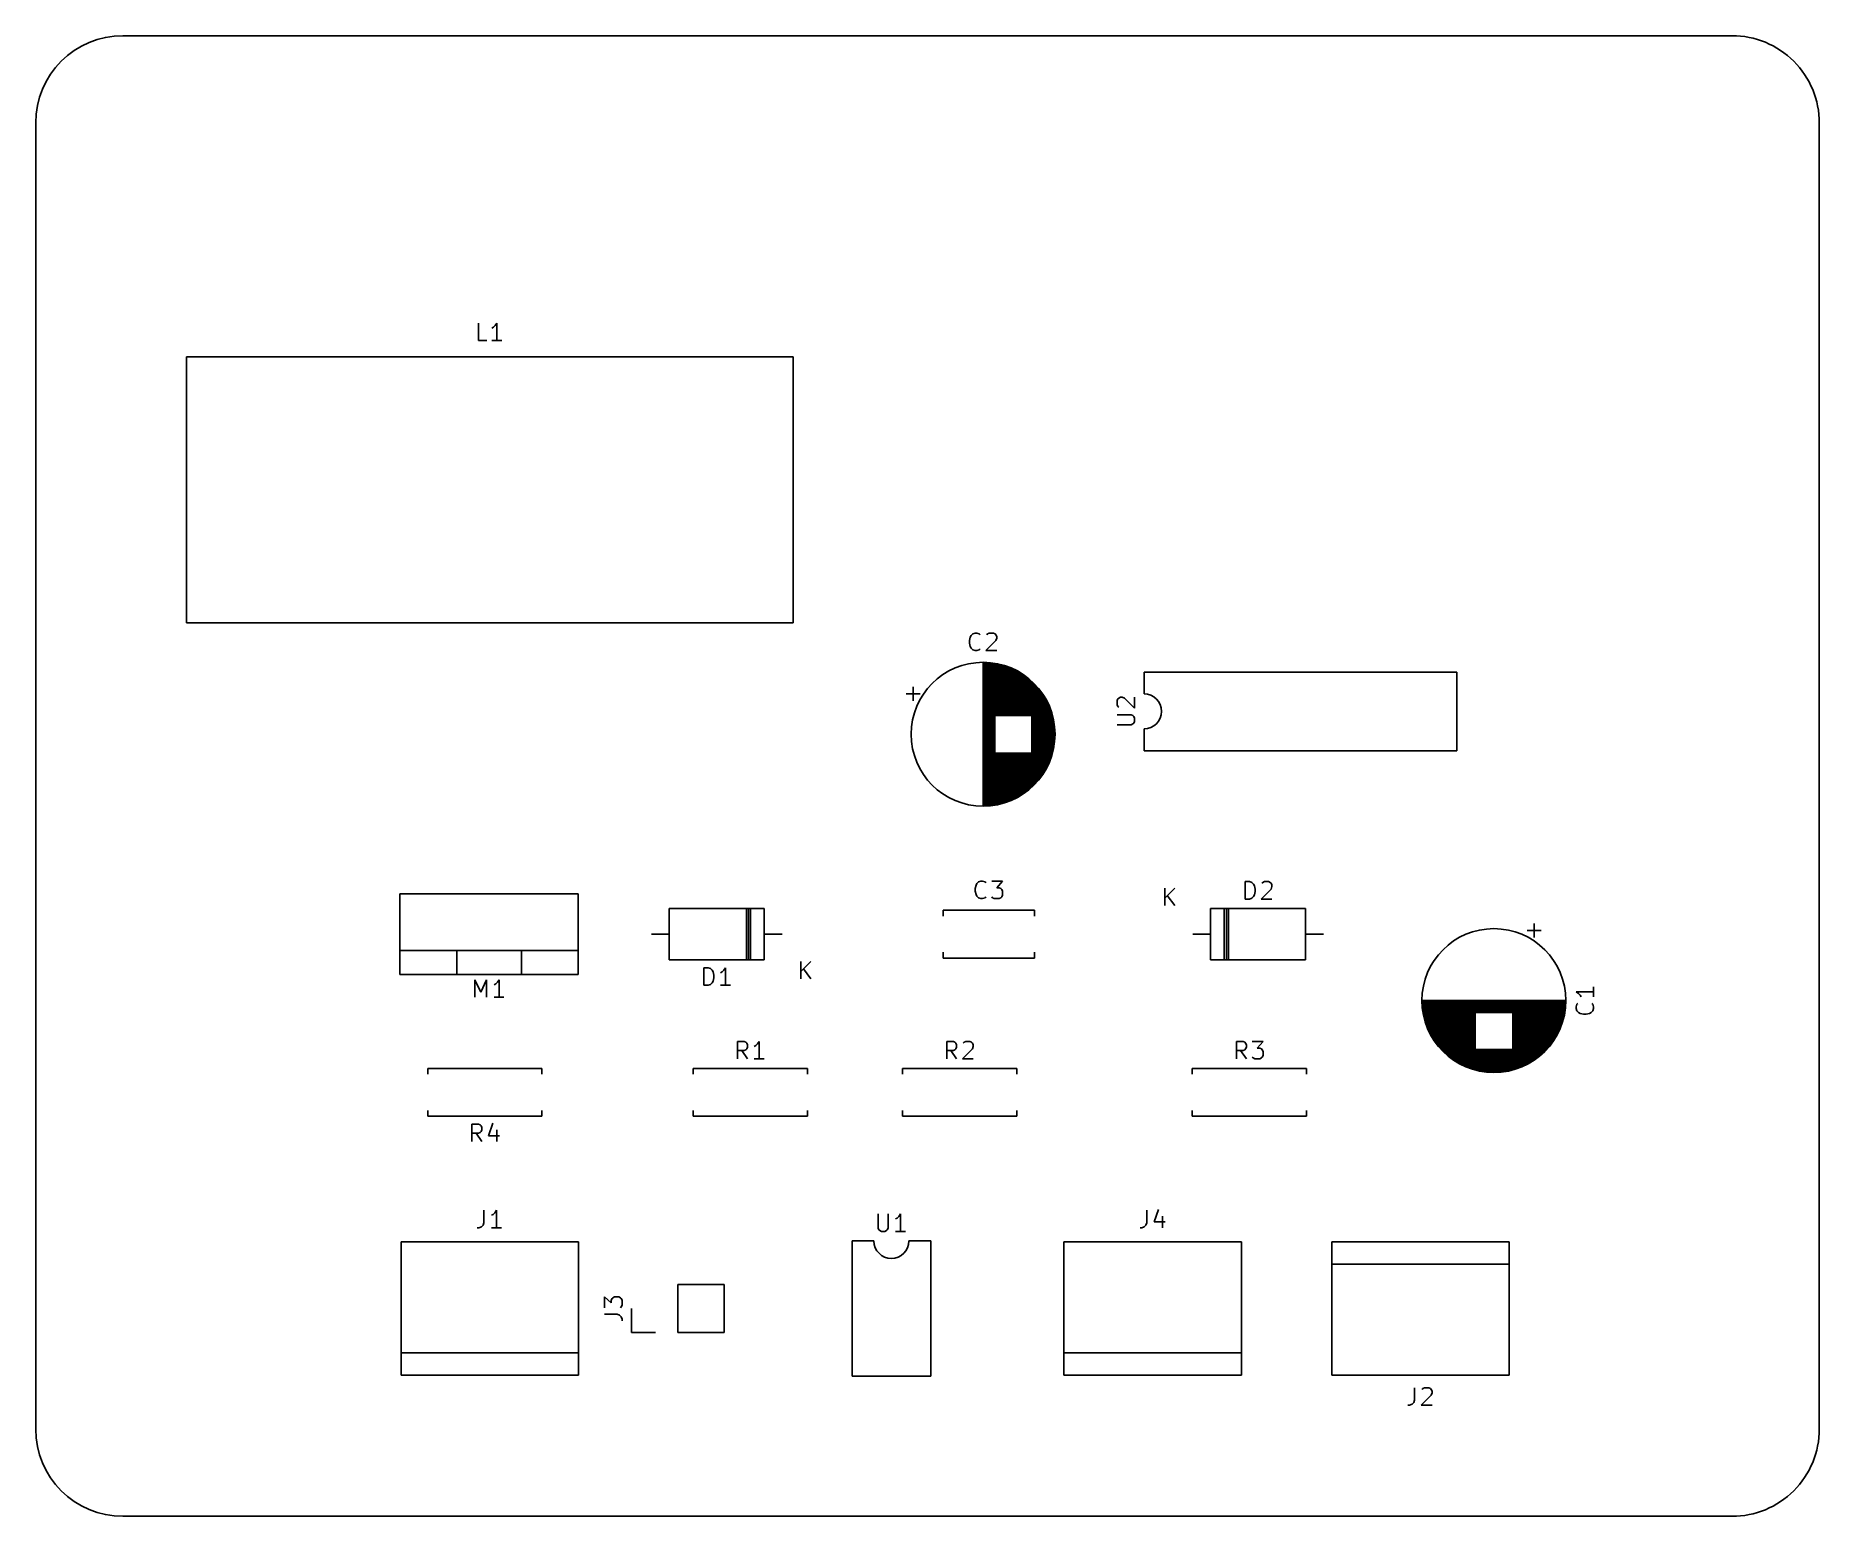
# Model space of a CAD drawing. Extents: x 31 to 134, y -134 to -49.
import ezdxf

# ---------------------------------------------------------------- set-up
doc = ezdxf.new("R2010")
doc.units = 0
doc.layers.add('LYELLOW', color=51, linetype='CONTINUOUS')
doc.layers.add('WHITE', color=7, linetype='CONTINUOUS')

msp = doc.modelspace()

# ---------------------------------------------------------------- linework, layer by layer
at = {"layer": 'LYELLOW', "linetype": 'CONTINUOUS'}
for p, q in [((56.857143, -66.954819), (56.857143, -65.954819)), ((57.714286, -66.192914), (57.619048, -66.240533)), ((57.809524, -66.097676), (57.714286, -66.192914)), ((57.904762, -65.954819), (57.809524, -66.097676)), ((57.904762, -66.954819), (57.904762, -65.954819)), ((57.333333, -66.954819), (56.857143, -66.954819)), ((58.190476, -66.954819), (57.619048, -66.954819)), ((40.13, -67.88), (74.87, -67.88)), ((40.13, -83.12), (40.13, -67.88)), ((74.87, -67.88), (74.87, -83.12)), ((74.87, -83.12), (40.13, -83.12)), ((85.154762, -83.752438), (85.297619, -83.704819)), ((85.297619, -83.704819), (85.392857, -83.704819)), ((85.392857, -83.704819), (85.535714, -83.752438)), ((86.011905, -83.752438), (86.107143, -83.704819)), ((86.107143, -83.704819), (86.345238, -83.704819)), ((86.345238, -83.704819), (86.440476, -83.752438)), ((84.964286, -84.13339), (85.011905, -83.942914)), ((84.964286, -84.276247), (84.964286, -84.13339)), ((85.011905, -84.466723), (84.964286, -84.276247)), ((85.011905, -83.942914), (85.059524, -83.847676)), ((85.059524, -84.561961), (85.011905, -84.466723)), ((85.059524, -83.847676), (85.154762, -83.752438)), ((85.154762, -84.6572), (85.059524, -84.561961)), ((85.297619, -84.704819), (85.154762, -84.6572)), ((85.392857, -84.704819), (85.297619, -84.704819)), ((85.535714, -84.6572), (85.392857, -84.704819)), ((85.535714, -83.752438), (85.583333, -83.800057)), ((85.583333, -84.60958), (85.535714, -84.6572)), ((86.488095, -84.13339), (85.916667, -84.704819)), ((85.916667, -84.704819), (86.535714, -84.704819)), ((85.964286, -83.800057), (86.011905, -83.752438)), ((86.440476, -83.752438), (86.488095, -83.800057)), ((86.488095, -83.800057), (86.535714, -83.895295)), ((86.535714, -83.990533), (86.488095, -84.13339)), ((86.535714, -83.895295), (86.535714, -83.990533)), ((85.75, -85.42), (85.75, -93.58)), ((85.79, -85.42), (85.79, -93.58)), ((85.83, -85.421), (85.83, -93.579)), ((85.87, -85.422), (85.87, -93.578)), ((85.91, -85.423), (85.91, -93.577)), ((85.95, -85.425), (85.95, -93.575)), ((85.99, -85.427), (85.99, -93.573)), ((86.03, -85.43), (86.03, -93.57)), ((86.07, -85.432), (86.07, -93.568)), ((86.11, -85.436), (86.11, -93.564)), ((86.15, -85.439), (86.15, -93.561)), ((86.19, -85.444), (86.19, -93.556)), ((86.23, -85.448), (86.23, -93.552)), ((86.27, -85.453), (86.27, -93.547)), ((86.31, -85.458), (86.31, -93.542)), ((86.35, -85.464), (86.35, -93.536)), ((86.39, -85.47), (86.39, -93.53)), ((86.43, -85.477), (86.43, -93.523)), ((86.47, -85.483), (86.47, -88.46)), ((86.51, -85.491), (86.51, -88.46)), ((86.55, -85.498), (86.55, -88.46)), ((86.59, -85.507), (86.59, -88.46)), ((86.63, -85.515), (86.63, -88.46)), ((86.67, -85.524), (86.67, -88.46)), ((86.71, -85.533), (86.71, -88.46)), ((86.75, -85.543), (86.75, -88.46)), ((86.79, -85.553), (86.79, -88.46)), ((86.83, -85.564), (86.83, -88.46)), ((86.87, -85.575), (86.87, -88.46)), ((86.91, -85.587), (86.91, -88.46)), ((86.95, -85.599), (86.95, -88.46)), ((86.99, -85.611), (86.99, -88.46)), ((87.03, -85.624), (87.03, -88.46)), ((87.07, -85.637), (87.07, -88.46)), ((87.11, -85.651), (87.11, -88.46)), ((87.15, -85.665), (87.15, -88.46)), ((87.19, -85.68), (87.19, -88.46)), ((87.23, -85.695), (87.23, -88.46)), ((87.27, -85.711), (87.27, -88.46)), ((87.31, -85.727), (87.31, -88.46)), ((87.35, -85.743), (87.35, -88.46)), ((87.39, -85.76), (87.39, -88.46)), ((87.43, -85.778), (87.43, -88.46)), ((81.740302, -86.785), (81.740302, -87.585)), ((87.47, -85.796), (87.47, -88.46)), ((87.51, -85.815), (87.51, -88.46)), ((87.55, -85.834), (87.55, -88.46)), ((87.59, -85.854), (87.59, -88.46)), ((87.63, -85.874), (87.63, -88.46)), ((87.67, -85.895), (87.67, -88.46)), ((87.71, -85.916), (87.71, -88.46)), ((87.75, -85.938), (87.75, -88.46)), ((87.79, -85.961), (87.79, -88.46)), ((87.83, -85.984), (87.83, -88.46)), ((87.87, -86.007), (87.87, -88.46)), ((87.91, -86.032), (87.91, -88.46)), ((87.95, -86.057), (87.95, -88.46)), ((87.99, -86.082), (87.99, -88.46)), ((88.03, -86.108), (88.03, -88.46)), ((88.07, -86.135), (88.07, -88.46)), ((88.11, -86.163), (88.11, -88.46)), ((88.15, -86.191), (88.15, -88.46)), ((88.19, -86.22), (88.19, -88.46)), ((88.23, -86.25), (88.23, -88.46)), ((88.27, -86.281), (88.27, -88.46)), ((88.31, -86.312), (88.31, -88.46)), ((88.35, -86.344), (88.35, -88.46)), ((88.39, -86.377), (88.39, -88.46)), ((88.43, -86.411), (88.43, -88.46)), ((88.47, -86.445), (88.47, -88.46)), ((88.51, -86.481), (88.51, -88.46)), ((88.55, -86.518), (88.55, -92.482)), ((88.59, -86.555), (88.59, -92.445)), ((88.63, -86.594), (88.63, -92.406)), ((88.67, -86.633), (88.67, -92.367)), ((88.71, -86.674), (88.71, -92.326)), ((88.75, -86.716), (88.75, -92.284)), ((88.79, -86.759), (88.79, -92.241)), ((88.83, -86.804), (88.83, -92.196)), ((94.97, -85.94), (94.97, -87.19)), ((112.87, -85.94), (94.97, -85.94)), ((112.87, -90.44), (112.87, -85.94)), ((81.340302, -87.185), (82.140302, -87.185)), ((88.87, -86.849), (88.87, -92.151)), ((88.91, -86.896), (88.91, -92.104)), ((88.95, -86.945), (88.95, -92.055)), ((88.99, -86.995), (88.99, -92.005)), ((89.03, -87.047), (89.03, -91.953)), ((89.07, -87.1), (89.07, -91.9)), ((89.11, -87.156), (89.11, -91.844)), ((89.15, -87.213), (89.15, -91.787)), ((89.19, -87.273), (89.19, -91.727)), ((89.23, -87.335), (89.23, -91.665)), ((89.27, -87.399), (89.27, -91.601)), ((89.31, -87.466), (89.31, -91.534)), ((89.35, -87.536), (89.35, -91.464)), ((89.39, -87.61), (89.39, -91.39)), ((89.43, -87.687), (89.43, -91.313)), ((89.47, -87.769), (89.47, -91.231)), ((93.424819, -87.570952), (93.472438, -87.475714)), ((93.424819, -87.809047), (93.424819, -87.570952)), ((93.472438, -87.904285), (93.424819, -87.809047)), ((93.472438, -87.475714), (93.520057, -87.428095)), ((93.520057, -87.428095), (93.615295, -87.380476)), ((93.615295, -87.380476), (93.710533, -87.380476)), ((93.710533, -87.380476), (93.85339, -87.428095)), ((93.85339, -87.428095), (94.424819, -87.999523)), ((94.424819, -87.999523), (94.424819, -87.380476)), ((89.51, -87.856), (89.51, -91.144)), ((89.55, -87.948), (89.55, -91.052)), ((89.59, -88.047), (89.59, -90.953)), ((89.63, -88.154), (89.63, -90.846)), ((89.67, -88.272), (89.67, -90.728)), ((89.71, -88.403), (89.71, -90.597)), ((89.75, -88.553), (89.75, -90.447)), ((89.79, -88.732), (89.79, -90.268)), ((94.234342, -88.380476), (93.424819, -88.380476)), ((93.520057, -87.951904), (93.472438, -87.904285)), ((94.32958, -88.428095), (94.234342, -88.380476)), ((94.3772, -88.475714), (94.32958, -88.428095)), ((94.32958, -88.904285), (94.3772, -88.856666)), ((94.424819, -88.570952), (94.3772, -88.475714)), ((94.3772, -88.856666), (94.424819, -88.761428)), ((94.424819, -88.761428), (94.424819, -88.570952)), ((89.83, -88.967), (89.83, -90.033)), ((93.424819, -88.951904), (94.234342, -88.951904)), ((94.234342, -88.951904), (94.32958, -88.904285)), ((94.97, -89.19), (94.97, -90.44)), ((86.47, -90.54), (86.47, -93.517)), ((86.51, -90.54), (86.51, -93.509)), ((86.55, -90.54), (86.55, -93.502)), ((86.59, -90.54), (86.59, -93.493)), ((86.63, -90.54), (86.63, -93.485)), ((86.67, -90.54), (86.67, -93.476)), ((86.71, -90.54), (86.71, -93.467)), ((86.75, -90.54), (86.75, -93.457)), ((86.79, -90.54), (86.79, -93.447)), ((86.83, -90.54), (86.83, -93.436)), ((86.87, -90.54), (86.87, -93.425)), ((86.91, -90.54), (86.91, -93.413)), ((86.95, -90.54), (86.95, -93.401)), ((86.99, -90.54), (86.99, -93.389)), ((87.03, -90.54), (87.03, -93.376)), ((87.07, -90.54), (87.07, -93.363)), ((87.11, -90.54), (87.11, -93.349)), ((87.15, -90.54), (87.15, -93.335)), ((87.19, -90.54), (87.19, -93.32)), ((87.23, -90.54), (87.23, -93.305)), ((87.27, -90.54), (87.27, -93.289)), ((87.31, -90.54), (87.31, -93.273)), ((87.35, -90.54), (87.35, -93.257)), ((87.39, -90.54), (87.39, -93.24)), ((87.43, -90.54), (87.43, -93.222)), ((87.47, -90.54), (87.47, -93.204)), ((87.51, -90.54), (87.51, -93.185)), ((87.55, -90.54), (87.55, -93.166)), ((87.59, -90.54), (87.59, -93.146)), ((87.63, -90.54), (87.63, -93.126)), ((87.67, -90.54), (87.67, -93.105)), ((87.71, -90.54), (87.71, -93.084)), ((87.75, -90.54), (87.75, -93.062)), ((87.79, -90.54), (87.79, -93.039)), ((87.83, -90.54), (87.83, -93.016)), ((87.87, -90.54), (87.87, -92.993)), ((87.91, -90.54), (87.91, -92.968)), ((87.95, -90.54), (87.95, -92.943)), ((87.99, -90.54), (87.99, -92.918)), ((88.03, -90.54), (88.03, -92.892)), ((88.07, -90.54), (88.07, -92.865)), ((88.11, -90.54), (88.11, -92.837)), ((88.15, -90.54), (88.15, -92.809)), ((88.19, -90.54), (88.19, -92.78)), ((88.23, -90.54), (88.23, -92.75)), ((88.27, -90.54), (88.27, -92.719)), ((88.31, -90.54), (88.31, -92.688)), ((88.35, -90.54), (88.35, -92.656)), ((88.39, -90.54), (88.39, -92.623)), ((88.43, -90.54), (88.43, -92.589)), ((88.47, -90.54), (88.47, -92.555)), ((88.51, -90.54), (88.51, -92.519)), ((94.97, -90.44), (112.87, -90.44)), ((85.345305, -98.142914), (85.392924, -98.047676)), ((85.392924, -98.047676), (85.488162, -97.952438)), ((85.488162, -97.952438), (85.631019, -97.904819)), ((85.631019, -97.904819), (85.726257, -97.904819)), ((85.726257, -97.904819), (85.869114, -97.952438)), ((85.869114, -97.952438), (85.916733, -98.000057)), ((86.250067, -97.904819), (86.869114, -97.904819)), ((86.869114, -97.904819), (86.535781, -98.285771)), ((100.761905, -98.934819), (100.761905, -97.934819)), ((100.761905, -97.934819), (101, -97.934819)), ((101, -97.934819), (101.142857, -97.982438)), ((101.142857, -97.982438), (101.238095, -98.077676)), ((101.714286, -98.030057), (101.761905, -97.982438)), ((101.761905, -97.982438), (101.857143, -97.934819)), ((101.857143, -97.934819), (102.095238, -97.934819)), ((102.095238, -97.934819), (102.190476, -97.982438)), ((102.190476, -97.982438), (102.238095, -98.030057)), ((102.238095, -98.030057), (102.285714, -98.125295)), ((52.35, -98.64), (62.57, -98.64)), ((52.35, -103.26), (52.35, -98.64)), ((62.57, -98.64), (62.57, -103.26)), ((85.297686, -98.33339), (85.345305, -98.142914)), ((85.297686, -98.476247), (85.297686, -98.33339)), ((85.345305, -98.666723), (85.297686, -98.476247)), ((85.392924, -98.761961), (85.345305, -98.666723)), ((85.488162, -98.8572), (85.392924, -98.761961)), ((85.631019, -98.904819), (85.488162, -98.8572)), ((85.726257, -98.904819), (85.631019, -98.904819)), ((85.869114, -98.8572), (85.726257, -98.904819)), ((85.916733, -98.80958), (85.869114, -98.8572)), ((86.297686, -98.8572), (86.250067, -98.80958)), ((86.392924, -98.904819), (86.297686, -98.8572)), ((86.678638, -98.904819), (86.392924, -98.904819)), ((86.535781, -98.285771), (86.678638, -98.285771)), ((86.678638, -98.285771), (86.773876, -98.33339)), ((86.773876, -98.8572), (86.678638, -98.904819)), ((86.773876, -98.33339), (86.821495, -98.381009)), ((86.821495, -98.80958), (86.773876, -98.8572)), ((86.821495, -98.381009), (86.869114, -98.476247)), ((86.869114, -98.714342), (86.821495, -98.80958)), ((86.869114, -98.476247), (86.869114, -98.714342)), ((96.158095, -99.304819), (96.158095, -98.304819)), ((96.729523, -98.304819), (96.158095, -98.876247)), ((96.729523, -99.304819), (96.300952, -98.73339)), ((101, -98.934819), (100.761905, -98.934819)), ((101.142857, -98.8872), (101, -98.934819)), ((101.238095, -98.791961), (101.142857, -98.8872)), ((101.238095, -98.077676), (101.285714, -98.172914)), ((101.285714, -98.696723), (101.238095, -98.791961)), ((101.285714, -98.172914), (101.333333, -98.36339)), ((101.333333, -98.506247), (101.285714, -98.696723)), ((101.333333, -98.36339), (101.333333, -98.506247)), ((102.238095, -98.36339), (101.666667, -98.934819)), ((101.666667, -98.934819), (102.285714, -98.934819)), ((102.285714, -98.220533), (102.238095, -98.36339)), ((102.285714, -98.125295), (102.285714, -98.220533)), ((67.78, -102.42), (67.78, -99.48)), ((67.78, -99.48), (73.22, -99.48)), ((72.2, -102.42), (72.2, -99.48)), ((72.32, -102.42), (72.32, -99.48)), ((72.44, -102.42), (72.44, -99.48)), ((73.22, -99.48), (73.22, -102.42)), ((83.4634, -99.58), (88.7034, -99.58)), ((83.4634, -99.917), (83.4634, -99.58)), ((88.7034, -99.58), (88.7034, -99.917)), ((98.78, -99.48), (104.22, -99.48)), ((98.78, -102.42), (98.78, -99.48)), ((99.56, -99.48), (99.56, -102.42)), ((99.68, -99.48), (99.68, -102.42)), ((99.8, -99.48), (99.8, -102.42)), ((104.22, -99.48), (104.22, -102.42)), ((66.76, -100.95), (67.78, -100.95)), ((74.24, -100.95), (73.22, -100.95)), ((97.76, -100.95), (98.78, -100.95)), ((105.24, -100.95), (104.22, -100.95)), ((117.715, -100.740302), (116.915, -100.740302)), ((117.315, -100.340302), (117.315, -101.140302)), ((62.57, -101.88), (52.35, -101.88)), ((55.61, -103.26), (55.61, -101.88)), ((59.31, -103.26), (59.31, -101.88)), ((83.4634, -102.32), (83.4634, -101.983)), ((88.7034, -101.983), (88.7034, -102.32)), ((73.22, -102.42), (67.78, -102.42)), ((69.761905, -103.874819), (69.761905, -102.874819)), ((69.761905, -102.874819), (70, -102.874819)), ((70, -102.874819), (70.142857, -102.922438)), ((70.142857, -102.922438), (70.238095, -103.017676)), ((70.238095, -103.017676), (70.285714, -103.112914)), ((70.285714, -103.112914), (70.333333, -103.30339)), ((70.809524, -103.112914), (70.714286, -103.160533)), ((70.904762, -103.017676), (70.809524, -103.112914)), ((71, -102.874819), (70.904762, -103.017676)), ((71, -103.874819), (71, -102.874819)), ((75.318095, -103.504819), (75.318095, -102.504819)), ((75.889523, -102.504819), (75.318095, -103.076247)), ((75.889523, -103.504819), (75.460952, -102.93339)), ((88.7034, -102.32), (83.4634, -102.32)), ((104.22, -102.42), (98.78, -102.42)), ((62.57, -103.26), (52.35, -103.26)), ((56.650476, -104.554819), (56.650476, -103.554819)), ((56.650476, -103.554819), (56.983809, -104.269104)), ((56.983809, -104.269104), (57.317142, -103.554819)), ((57.317142, -103.554819), (57.317142, -104.554819)), ((57.840952, -103.792914), (57.745714, -103.840533)), ((57.93619, -103.697676), (57.840952, -103.792914)), ((58.031428, -103.554819), (57.93619, -103.697676)), ((58.031428, -104.554819), (58.031428, -103.554819)), ((70, -103.874819), (69.761905, -103.874819)), ((70.142857, -103.8272), (70, -103.874819)), ((70.238095, -103.731961), (70.142857, -103.8272)), ((70.285714, -103.636723), (70.238095, -103.731961)), ((70.333333, -103.446247), (70.285714, -103.636723)), ((70.333333, -103.30339), (70.333333, -103.446247)), ((71.285714, -103.874819), (70.714286, -103.874819)), ((120.704819, -103.964285), (120.704819, -104.535713)), ((58.317142, -104.554819), (57.745714, -104.554819)), ((119.08, -104.75), (110.92, -104.75)), ((119.08, -104.79), (110.92, -104.79)), ((119.079, -104.83), (110.921, -104.83)), ((119.078, -104.87), (110.922, -104.87)), ((119.077, -104.91), (110.923, -104.91)), ((119.075, -104.95), (110.925, -104.95)), ((119.073, -104.99), (110.927, -104.99)), ((119.07, -105.03), (110.93, -105.03)), ((119.068, -105.07), (110.932, -105.07)), ((119.064, -105.11), (110.936, -105.11)), ((119.061, -105.15), (110.939, -105.15)), ((119.056, -105.19), (110.944, -105.19)), ((120.704819, -104.249999), (119.704819, -104.249999)), ((119.704819, -104.249999), (119.847676, -104.345237)), ((119.704819, -105.107142), (119.752438, -104.964285)), ((119.704819, -105.20238), (119.704819, -105.107142)), ((119.752438, -104.964285), (119.800057, -104.916666)), ((119.847676, -104.345237), (119.942914, -104.440475)), ((119.942914, -104.440475), (119.990533, -104.535713)), ((120.60958, -104.916666), (120.6572, -104.964285)), ((120.6572, -104.964285), (120.704819, -105.107142)), ((120.704819, -105.107142), (120.704819, -105.20238)), ((119.052, -105.23), (110.948, -105.23)), ((119.047, -105.27), (110.953, -105.27)), ((119.042, -105.31), (110.958, -105.31)), ((119.036, -105.35), (110.964, -105.35)), ((119.03, -105.39), (110.97, -105.39)), ((119.023, -105.43), (110.977, -105.43)), ((113.96, -105.47), (110.983, -105.47)), ((113.96, -105.51), (110.991, -105.51)), ((113.96, -105.55), (110.998, -105.55)), ((113.96, -105.59), (111.007, -105.59)), ((113.96, -105.63), (111.015, -105.63)), ((113.96, -105.67), (111.024, -105.67)), ((113.96, -105.71), (111.033, -105.71)), ((113.96, -105.75), (111.043, -105.75)), ((113.96, -105.79), (111.053, -105.79)), ((113.96, -105.83), (111.064, -105.83)), ((113.96, -105.87), (111.075, -105.87)), ((113.96, -105.91), (111.087, -105.91)), ((113.96, -105.95), (111.099, -105.95)), ((113.96, -105.99), (111.111, -105.99)), ((113.96, -106.03), (111.124, -106.03)), ((113.96, -106.07), (111.137, -106.07)), ((113.96, -106.11), (111.151, -106.11)), ((113.96, -106.15), (111.165, -106.15)), ((113.96, -106.19), (111.18, -106.19)), ((119.017, -105.47), (116.04, -105.47)), ((119.009, -105.51), (116.04, -105.51)), ((119.002, -105.55), (116.04, -105.55)), ((118.993, -105.59), (116.04, -105.59)), ((118.985, -105.63), (116.04, -105.63)), ((118.976, -105.67), (116.04, -105.67)), ((118.967, -105.71), (116.04, -105.71)), ((118.957, -105.75), (116.04, -105.75)), ((118.947, -105.79), (116.04, -105.79)), ((118.936, -105.83), (116.04, -105.83)), ((118.925, -105.87), (116.04, -105.87)), ((118.913, -105.91), (116.04, -105.91)), ((118.901, -105.95), (116.04, -105.95)), ((118.889, -105.99), (116.04, -105.99)), ((118.876, -106.03), (116.04, -106.03)), ((118.863, -106.07), (116.04, -106.07)), ((118.849, -106.11), (116.04, -106.11)), ((118.835, -106.15), (116.04, -106.15)), ((118.82, -106.19), (116.04, -106.19)), ((119.752438, -105.345237), (119.704819, -105.20238)), ((119.847676, -105.440475), (119.752438, -105.345237)), ((119.942914, -105.488094), (119.847676, -105.440475)), ((120.13339, -105.535713), (119.942914, -105.488094)), ((120.276247, -105.535713), (120.13339, -105.535713)), ((120.466723, -105.488094), (120.276247, -105.535713)), ((120.561961, -105.440475), (120.466723, -105.488094)), ((120.6572, -105.345237), (120.561961, -105.440475)), ((120.704819, -105.20238), (120.6572, -105.345237)), ((71.690905, -108.084819), (71.690905, -107.084819)), ((71.690905, -107.084819), (72.071857, -107.084819)), ((72.071857, -107.084819), (72.167095, -107.132438)), ((72.167095, -107.132438), (72.214714, -107.180057)), ((72.214714, -107.180057), (72.262333, -107.275295)), ((72.833762, -107.227676), (72.738524, -107.322914)), ((72.929, -107.084819), (72.833762, -107.227676)), ((72.929, -108.084819), (72.929, -107.084819)), ((83.666305, -108.084819), (83.666305, -107.084819)), ((83.666305, -107.084819), (84.047257, -107.084819)), ((84.047257, -107.084819), (84.142495, -107.132438)), ((84.142495, -107.132438), (84.190114, -107.180057)), ((84.190114, -107.180057), (84.237733, -107.275295)), ((84.618686, -107.180057), (84.666305, -107.132438)), ((84.666305, -107.132438), (84.761543, -107.084819)), ((84.761543, -107.084819), (84.999638, -107.084819)), ((84.999638, -107.084819), (85.094876, -107.132438)), ((85.094876, -107.132438), (85.142495, -107.180057)), ((85.142495, -107.180057), (85.190114, -107.275295)), ((100.261905, -108.084819), (100.261905, -107.084819)), ((100.261905, -107.084819), (100.642857, -107.084819)), ((100.642857, -107.084819), (100.738095, -107.132438)), ((100.738095, -107.132438), (100.785714, -107.180057)), ((100.785714, -107.180057), (100.833333, -107.275295)), ((101.166667, -107.084819), (101.785714, -107.084819)), ((101.785714, -107.084819), (101.452381, -107.465771)), ((113.96, -106.23), (111.195, -106.23)), ((113.96, -106.27), (111.211, -106.27)), ((113.96, -106.31), (111.227, -106.31)), ((113.96, -106.35), (111.243, -106.35)), ((113.96, -106.39), (111.26, -106.39)), ((113.96, -106.43), (111.278, -106.43)), ((113.96, -106.47), (111.296, -106.47)), ((113.96, -106.51), (111.315, -106.51)), ((113.96, -106.55), (111.334, -106.55)), ((113.96, -106.59), (111.354, -106.59)), ((113.96, -106.63), (111.374, -106.63)), ((113.96, -106.67), (111.395, -106.67)), ((113.96, -106.71), (111.416, -106.71)), ((113.96, -106.75), (111.438, -106.75)), ((113.96, -106.79), (111.461, -106.79)), ((113.96, -106.83), (111.484, -106.83)), ((113.96, -106.87), (111.507, -106.87)), ((113.96, -106.91), (111.532, -106.91)), ((113.96, -106.95), (111.557, -106.95)), ((113.96, -106.99), (111.582, -106.99)), ((113.96, -107.03), (111.608, -107.03)), ((113.96, -107.07), (111.635, -107.07)), ((113.96, -107.11), (111.663, -107.11)), ((113.96, -107.15), (111.691, -107.15)), ((113.96, -107.19), (111.72, -107.19)), ((113.96, -107.23), (111.75, -107.23)), ((118.805, -106.23), (116.04, -106.23)), ((118.789, -106.27), (116.04, -106.27)), ((118.773, -106.31), (116.04, -106.31)), ((118.757, -106.35), (116.04, -106.35)), ((118.74, -106.39), (116.04, -106.39)), ((118.722, -106.43), (116.04, -106.43)), ((118.704, -106.47), (116.04, -106.47)), ((118.685, -106.51), (116.04, -106.51)), ((118.666, -106.55), (116.04, -106.55)), ((118.646, -106.59), (116.04, -106.59)), ((118.626, -106.63), (116.04, -106.63)), ((118.605, -106.67), (116.04, -106.67)), ((118.584, -106.71), (116.04, -106.71)), ((118.562, -106.75), (116.04, -106.75)), ((118.539, -106.79), (116.04, -106.79)), ((118.516, -106.83), (116.04, -106.83)), ((118.493, -106.87), (116.04, -106.87)), ((118.468, -106.91), (116.04, -106.91)), ((118.443, -106.95), (116.04, -106.95)), ((118.418, -106.99), (116.04, -106.99)), ((118.392, -107.03), (116.04, -107.03)), ((118.365, -107.07), (116.04, -107.07)), ((118.337, -107.11), (116.04, -107.11)), ((118.309, -107.15), (116.04, -107.15)), ((118.28, -107.19), (116.04, -107.19)), ((118.25, -107.23), (116.04, -107.23)), ((72.071857, -107.608628), (71.690905, -107.608628)), ((72.262333, -108.084819), (71.929, -107.608628)), ((72.167095, -107.561009), (72.071857, -107.608628)), ((72.214714, -107.51339), (72.167095, -107.561009)), ((72.262333, -107.418152), (72.214714, -107.51339)), ((72.262333, -107.275295), (72.262333, -107.418152)), ((72.738524, -107.322914), (72.643286, -107.370533)), ((73.214714, -108.084819), (72.643286, -108.084819)), ((84.047257, -107.608628), (83.666305, -107.608628)), ((84.237733, -108.084819), (83.9044, -107.608628)), ((84.142495, -107.561009), (84.047257, -107.608628)), ((84.190114, -107.51339), (84.142495, -107.561009)), ((84.237733, -107.418152), (84.190114, -107.51339)), ((84.237733, -107.275295), (84.237733, -107.418152)), ((85.142495, -107.51339), (84.571067, -108.084819)), ((84.571067, -108.084819), (85.190114, -108.084819)), ((85.190114, -107.370533), (85.142495, -107.51339)), ((85.190114, -107.275295), (85.190114, -107.370533)), ((100.642857, -107.608628), (100.261905, -107.608628)), ((100.833333, -108.084819), (100.5, -107.608628)), ((100.738095, -107.561009), (100.642857, -107.608628)), ((100.785714, -107.51339), (100.738095, -107.561009)), ((100.833333, -107.418152), (100.785714, -107.51339)), ((100.833333, -107.275295), (100.833333, -107.418152)), ((101.214286, -108.0372), (101.166667, -107.98958)), ((101.309524, -108.084819), (101.214286, -108.0372)), ((101.595238, -108.084819), (101.309524, -108.084819)), ((101.452381, -107.465771), (101.595238, -107.465771)), ((101.595238, -107.465771), (101.690476, -107.51339)), ((101.690476, -108.0372), (101.595238, -108.084819)), ((101.690476, -107.51339), (101.738095, -107.561009)), ((101.738095, -107.98958), (101.690476, -108.0372)), ((101.738095, -107.561009), (101.785714, -107.656247)), ((101.785714, -107.894342), (101.738095, -107.98958)), ((101.785714, -107.656247), (101.785714, -107.894342)), ((113.96, -107.27), (111.781, -107.27)), ((113.96, -107.31), (111.812, -107.31)), ((113.96, -107.35), (111.844, -107.35)), ((113.96, -107.39), (111.877, -107.39)), ((113.96, -107.43), (111.911, -107.43)), ((113.96, -107.47), (111.945, -107.47)), ((113.96, -107.51), (111.981, -107.51)), ((117.982, -107.55), (112.018, -107.55)), ((117.945, -107.59), (112.055, -107.59)), ((117.906, -107.63), (112.094, -107.63)), ((117.867, -107.67), (112.133, -107.67)), ((117.826, -107.71), (112.174, -107.71)), ((117.784, -107.75), (112.216, -107.75)), ((117.741, -107.79), (112.259, -107.79)), ((117.696, -107.83), (112.304, -107.83)), ((117.651, -107.87), (112.349, -107.87)), ((117.604, -107.91), (112.396, -107.91)), ((117.555, -107.95), (112.445, -107.95)), ((117.505, -107.99), (112.495, -107.99)), ((117.453, -108.03), (112.547, -108.03)), ((117.4, -108.07), (112.6, -108.07)), ((117.344, -108.11), (112.656, -108.11)), ((117.287, -108.15), (112.713, -108.15)), ((117.227, -108.19), (112.773, -108.19)), ((117.165, -108.23), (112.835, -108.23)), ((118.219, -107.27), (116.04, -107.27)), ((118.188, -107.31), (116.04, -107.31)), ((118.156, -107.35), (116.04, -107.35)), ((118.123, -107.39), (116.04, -107.39)), ((118.089, -107.43), (116.04, -107.43)), ((118.055, -107.47), (116.04, -107.47)), ((118.019, -107.51), (116.04, -107.51)), ((53.949, -108.63), (53.949, -108.96)), ((60.489, -108.63), (53.949, -108.63)), ((60.489, -108.96), (60.489, -108.63)), ((69.159, -108.63), (75.699, -108.63)), ((69.159, -108.96), (69.159, -108.63)), ((75.699, -108.63), (75.699, -108.96)), ((81.1344, -108.63), (87.6744, -108.63)), ((81.1344, -108.96), (81.1344, -108.63)), ((87.6744, -108.63), (87.6744, -108.96)), ((97.73, -108.63), (104.27, -108.63)), ((97.73, -108.96), (97.73, -108.63)), ((104.27, -108.63), (104.27, -108.96)), ((117.101, -108.27), (112.899, -108.27)), ((117.034, -108.31), (112.966, -108.31)), ((116.964, -108.35), (113.036, -108.35)), ((116.89, -108.39), (113.11, -108.39)), ((116.813, -108.43), (113.187, -108.43)), ((116.731, -108.47), (113.269, -108.47)), ((116.644, -108.51), (113.356, -108.51)), ((116.552, -108.55), (113.448, -108.55)), ((116.453, -108.59), (113.547, -108.59)), ((116.346, -108.63), (113.654, -108.63)), ((116.228, -108.67), (113.772, -108.67)), ((116.097, -108.71), (113.903, -108.71)), ((115.947, -108.75), (114.053, -108.75)), ((115.768, -108.79), (114.232, -108.79)), ((115.533, -108.83), (114.467, -108.83)), ((53.949, -111.37), (53.949, -111.04)), ((60.489, -111.04), (60.489, -111.37)), ((69.159, -111.04), (69.159, -111.37)), ((75.699, -111.37), (75.699, -111.04)), ((81.1344, -111.04), (81.1344, -111.37)), ((87.6744, -111.37), (87.6744, -111.04)), ((97.73, -111.04), (97.73, -111.37)), ((104.27, -111.37), (104.27, -111.04)), ((60.489, -111.37), (53.949, -111.37)), ((56.480905, -112.824819), (56.480905, -111.824819)), ((56.480905, -111.824819), (56.861857, -111.824819)), ((56.861857, -112.348628), (56.480905, -112.348628)), ((57.052333, -112.824819), (56.719, -112.348628)), ((56.861857, -111.824819), (56.957095, -111.872438)), ((56.957095, -112.301009), (56.861857, -112.348628)), ((56.957095, -111.872438), (57.004714, -111.920057)), ((57.004714, -112.25339), (56.957095, -112.301009)), ((57.004714, -111.920057), (57.052333, -112.015295)), ((57.052333, -112.158152), (57.004714, -112.25339)), ((57.052333, -112.015295), (57.052333, -112.158152)), ((57.671381, -111.7772), (57.433286, -112.491485)), ((57.909476, -112.158152), (57.909476, -112.824819)), ((69.159, -111.37), (75.699, -111.37)), ((81.1344, -111.37), (87.6744, -111.37)), ((97.73, -111.37), (104.27, -111.37)), ((57.433286, -112.491485), (58.052333, -112.491485)), ((57.166666, -116.755819), (57.166666, -117.470104)), ((57.690476, -116.993914), (57.595238, -117.041533)), ((57.785714, -116.898676), (57.690476, -116.993914)), ((57.880952, -116.755819), (57.785714, -116.898676)), ((57.880952, -117.755819), (57.880952, -116.755819)), ((79.738095, -116.965819), (79.738095, -117.775342)), ((80.309523, -117.775342), (80.309523, -116.965819)), ((80.833333, -117.203914), (80.738095, -117.251533)), ((80.928571, -117.108676), (80.833333, -117.203914)), ((81.023809, -116.965819), (80.928571, -117.108676)), ((81.023809, -117.965819), (81.023809, -116.965819)), ((95.126666, -116.755819), (95.126666, -117.470104)), ((95.793333, -116.7082), (95.555238, -117.422485)), ((95.555238, -117.422485), (96.174285, -117.422485)), ((96.031428, -117.089152), (96.031428, -117.755819)), ((56.880952, -117.755819), (56.785714, -117.755819)), ((57.023809, -117.7082), (56.880952, -117.755819)), ((57.119047, -117.612961), (57.023809, -117.7082)), ((57.166666, -117.470104), (57.119047, -117.612961)), ((58.166666, -117.755819), (57.595238, -117.755819)), ((79.738095, -117.775342), (79.785714, -117.87058)), ((79.785714, -117.87058), (79.833333, -117.9182)), ((79.833333, -117.9182), (79.928571, -117.965819)), ((79.928571, -117.965819), (80.119047, -117.965819)), ((80.119047, -117.965819), (80.214285, -117.9182)), ((80.214285, -117.9182), (80.261904, -117.87058)), ((80.261904, -117.87058), (80.309523, -117.775342)), ((81.309523, -117.965819), (80.738095, -117.965819)), ((94.840952, -117.755819), (94.745714, -117.755819)), ((94.983809, -117.7082), (94.840952, -117.755819)), ((95.079047, -117.612961), (94.983809, -117.7082)), ((95.126666, -117.470104), (95.079047, -117.612961)), ((52.42, -118.571), (52.42, -126.191)), ((62.58, -118.571), (52.42, -118.571)), ((62.58, -126.191), (62.58, -118.571)), ((78.25, -118.511), (78.25, -126.251)), ((79.5, -118.511), (78.25, -118.511)), ((82.75, -118.511), (81.5, -118.511)), ((82.75, -126.251), (82.75, -118.511)), ((90.38, -118.571), (90.38, -126.191)), ((100.54, -118.571), (90.38, -118.571)), ((100.54, -126.191), (100.54, -118.571)), ((105.7159, -118.571), (105.7159, -126.191)), ((115.8759, -118.571), (105.7159, -118.571)), ((115.8759, -126.191), (115.8759, -118.571)), ((105.7159, -119.841), (115.8759, -119.841)), ((68.27, -121.001), (70.92, -121.001)), ((68.27, -123.761), (68.27, -121.001)), ((70.92, -123.761), (70.92, -121.001)), ((64.074819, -122.33338), (64.074819, -121.714333)), ((64.074819, -121.714333), (64.455771, -122.047666)), ((64.455771, -121.904809), (64.50339, -121.809571)), ((64.455771, -122.047666), (64.455771, -121.904809)), ((64.50339, -121.809571), (64.551009, -121.761952)), ((64.551009, -121.761952), (64.646247, -121.714333)), ((64.646247, -121.714333), (64.884342, -121.714333)), ((64.884342, -121.714333), (64.97958, -121.761952)), ((64.97958, -121.761952), (65.0272, -121.809571)), ((65.0272, -122.285761), (64.97958, -122.33338)), ((65.0272, -121.809571), (65.074819, -121.904809)), ((65.074819, -122.190523), (65.0272, -122.285761)), ((65.074819, -121.904809), (65.074819, -122.190523)), ((65.62, -123.761), (65.62, -122.381)), ((64.074819, -122.714333), (64.789104, -122.714333)), ((64.789104, -122.714333), (64.931961, -122.761952)), ((64.931961, -122.761952), (65.0272, -122.85719)), ((65.0272, -122.85719), (65.074819, -123.000047)), ((65.074819, -123.000047), (65.074819, -123.095285)), ((67, -123.761), (65.62, -123.761)), ((68.27, -123.761), (70.92, -123.761)), ((62.58, -124.921), (52.42, -124.921)), ((100.54, -124.921), (90.38, -124.921)), ((52.42, -126.191), (62.58, -126.191)), ((78.25, -126.251), (82.75, -126.251)), ((90.38, -126.191), (100.54, -126.191)), ((105.7159, -126.191), (115.8759, -126.191)), ((110.462566, -127.630104), (110.414947, -127.772961)), ((110.462566, -126.915819), (110.462566, -127.630104)), ((111.414947, -127.34439), (110.843519, -127.915819)), ((110.891138, -127.011057), (110.938757, -126.963438)), ((110.938757, -126.963438), (111.033995, -126.915819)), ((111.033995, -126.915819), (111.27209, -126.915819)), ((111.27209, -126.915819), (111.367328, -126.963438)), ((111.367328, -126.963438), (111.414947, -127.011057)), ((111.414947, -127.011057), (111.462566, -127.106295)), ((111.462566, -127.201533), (111.414947, -127.34439)), ((111.462566, -127.106295), (111.462566, -127.201533)), ((110.176852, -127.915819), (110.081614, -127.915819)), ((110.319709, -127.8682), (110.176852, -127.915819)), ((110.414947, -127.772961), (110.319709, -127.8682)), ((110.843519, -127.915819), (111.462566, -127.915819))]:
    msp.add_line(p, q, dxfattribs=at)
at = {"layer": 'LYELLOW'}
for centre in [(85.75, -89.5), (115, -104.75)]:
    msp.add_circle(centre, 4.12, dxfattribs=at)
for centre, start, end in [((94.97, -88.19), -90, 90), ((80.5, -118.511), -180, 0)]:
    msp.add_arc(centre, 1, start, end, dxfattribs=at)
at = {"layer": 'WHITE', "linetype": 'CONTINUOUS'}
for p, q in [((36.5, -49.5), (128.635882, -49.5)), ((31.5, -129.281004), (31.5, -54.5)), ((133.635882, -54.5), (133.635882, -129.281004)), ((128.635882, -134.281004), (36.5, -134.281004))]:
    msp.add_line(p, q, dxfattribs=at)
at = {"layer": 'WHITE'}
for centre, radius, start, end in [((36.5, -54.5), 5, 90, 180), ((128.6359, -54.5), 5, 0, 90.00020626), ((36.5, -129.281), 5.000004, -179.99995416, -90), ((128.6359, -129.281), 4.999982, -90.00020626, -0.00004584)]:
    msp.add_arc(centre, radius, start, end, dxfattribs=at)

doc.saveas('drawing.dxf')
